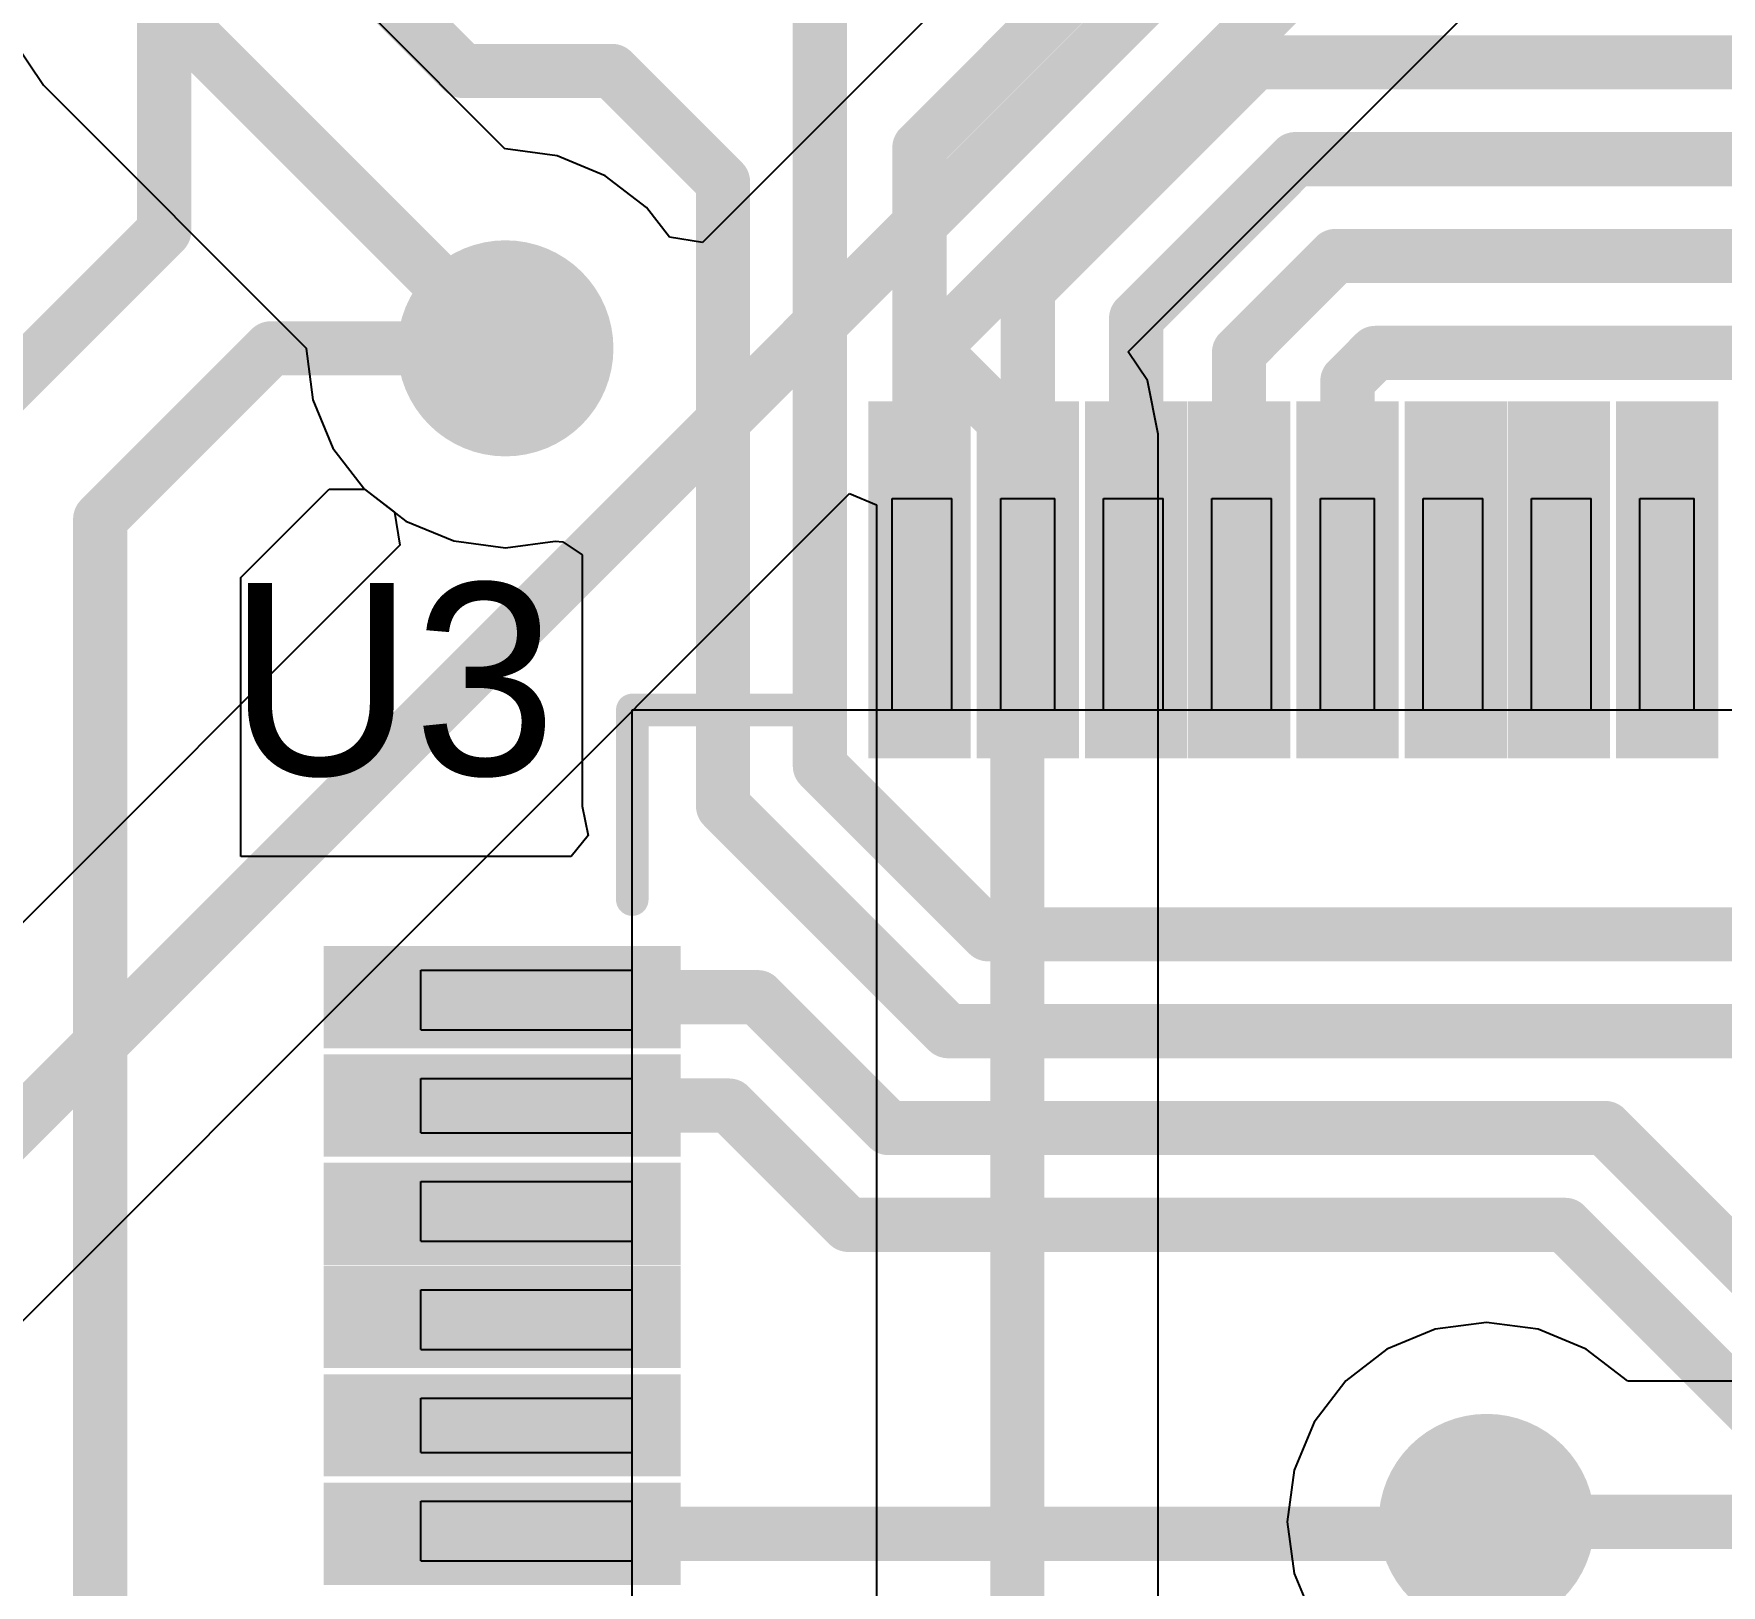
# Model space of a CAD drawing. Header units: millimetres. Extents: x 12 to 126, y 25 to 105.
# Drawn here: x 34.69 to 42.6, y 83.4 to 90.67 of the extents above; entities that cross this region are included whole.
import ezdxf

# ---------------------------------------------------------------- set-up
doc = ezdxf.new("R2010")
doc.units = ezdxf.units.MM
for name, color, linetype in [('BottomLayer', 5, 'Continuous'), ('BottomSolder', 6, 'Continuous'), ('Mechanical13', 56, 'Continuous'), ('MultiLayer', 9, 'Continuous'), ('TopLayer', 1, 'Continuous'), ('TopOverlay', 2, 'Continuous'), ('TopPaste', 8, 'Continuous'), ('TopSolder', 216, 'Continuous'), ('ViaHoleLayer', 16, 'Continuous')]:
    doc.layers.add(name, color=color, linetype=linetype)

# ---------------------------------------------------------------- blocks, each defined once
blk = doc.blocks.new('QFP50P1200X1200X160_64N_99')
at = {"layer": 'Mechanical13'}
for points in [[(1.1176, 6.096), (1.1176, 5.1054)], [(1.1176, 6.096), (1.397, 6.096)], [(1.1176, 6.096), (1.1176, 5.1054)], [(1.1176, 6.096), (1.397, 6.096)], [(1.397, 6.096), (1.397, 5.1054)], [(1.397, 6.096), (1.397, 5.1054)], [(1.6256, 6.096), (1.6256, 5.1054)], [(1.6256, 6.096), (1.8796, 6.096)], [(1.6256, 6.096), (1.6256, 5.1054)], [(1.6256, 6.096), (1.8796, 6.096)], [(1.8796, 6.096), (1.8796, 5.1054)], [(1.8796, 6.096), (1.8796, 5.1054)], [(2.1082, 6.096), (2.1082, 5.1054)], [(2.1082, 6.096), (2.3876, 6.096)], [(2.1082, 6.096), (2.1082, 5.1054)], [(2.1082, 6.096), (2.3876, 6.096)], [(2.3876, 6.096), (2.3876, 5.1054)], [(2.3876, 6.096), (2.3876, 5.1054)], [(2.6162, 6.096), (2.6162, 5.1054)], [(2.6162, 6.096), (2.8956, 6.096)], [(2.6162, 6.096), (2.6162, 5.1054)], [(2.6162, 6.096), (2.8956, 6.096)], [(2.8956, 6.096), (2.8956, 5.1054)], [(2.8956, 6.096), (2.8956, 5.1054)], [(3.1242, 6.096), (3.1242, 5.1054)], [(3.1242, 6.096), (3.3782, 6.096)], [(3.1242, 6.096), (3.1242, 5.1054)], [(3.1242, 6.096), (3.3782, 6.096)], [(3.3782, 6.096), (3.3782, 5.1054)], [(3.3782, 6.096), (3.3782, 5.1054)], [(3.6068, 6.096), (3.6068, 5.1054)], [(3.6068, 6.096), (3.8862, 6.096)], [(3.6068, 6.096), (3.6068, 5.1054)], [(3.6068, 6.096), (3.8862, 6.096)], [(3.8862, 6.096), (3.8862, 5.1054)], [(3.8862, 6.096), (3.8862, 5.1054)], [(-5.1054, 5.1054), (5.1054, 5.1054)], [(-5.1054, 5.1054), (5.1054, 5.1054)], [(1.1176, 5.1054), (1.397, 5.1054)], [(1.1176, 5.1054), (1.397, 5.1054)], [(1.6256, 5.1054), (1.8796, 5.1054)], [(1.6256, 5.1054), (1.8796, 5.1054)], [(2.1082, 5.1054), (2.3876, 5.1054)], [(2.1082, 5.1054), (2.3876, 5.1054)], [(2.6162, 5.1054), (2.8956, 5.1054)], [(2.6162, 5.1054), (2.8956, 5.1054)], [(3.1242, 5.1054), (3.3782, 5.1054)], [(3.1242, 5.1054), (3.3782, 5.1054)], [(3.6068, 5.1054), (3.8862, 5.1054)], [(3.6068, 5.1054), (3.8862, 5.1054)], [(5.1054, 5.1054), (5.1054, -5.1054)], [(5.1054, 5.1054), (5.1054, -5.1054)], [(5.1054, 3.8862), (6.096, 3.8862)], [(5.1054, 3.8862), (5.1054, 3.6068)], [(5.1054, 3.8862), (6.096, 3.8862)], [(5.1054, 3.8862), (5.1054, 3.6068)], [(6.096, 3.8862), (6.096, 3.6068)], [(6.096, 3.8862), (6.096, 3.6068)], [(5.1054, 3.6068), (6.096, 3.6068)], [(5.1054, 3.6068), (6.096, 3.6068)], [(5.1054, 3.3782), (6.096, 3.3782)], [(5.1054, 3.3782), (5.1054, 3.1242)], [(5.1054, 3.3782), (6.096, 3.3782)], [(5.1054, 3.3782), (5.1054, 3.1242)], [(6.096, 3.3782), (6.096, 3.1242)], [(6.096, 3.3782), (6.096, 3.1242)], [(5.1054, 3.1242), (6.096, 3.1242)], [(5.1054, 3.1242), (6.096, 3.1242)], [(5.1054, 2.8956), (6.096, 2.8956)], [(5.1054, 2.8956), (5.1054, 2.6162)], [(5.1054, 2.8956), (6.096, 2.8956)], [(5.1054, 2.8956), (5.1054, 2.6162)], [(6.096, 2.8956), (6.096, 2.6162)], [(6.096, 2.8956), (6.096, 2.6162)], [(5.1054, 2.6162), (6.096, 2.6162)], [(5.1054, 2.6162), (6.096, 2.6162)], [(5.1054, 2.3876), (6.096, 2.3876)], [(5.1054, 2.3876), (5.1054, 2.1082)], [(5.1054, 2.3876), (6.096, 2.3876)], [(5.1054, 2.3876), (5.1054, 2.1082)], [(6.096, 2.3876), (6.096, 2.1082)], [(6.096, 2.3876), (6.096, 2.1082)], [(5.1054, 2.1082), (6.096, 2.1082)], [(5.1054, 2.1082), (6.096, 2.1082)], [(5.1054, 1.8796), (6.096, 1.8796)], [(5.1054, 1.8796), (5.1054, 1.6256)], [(5.1054, 1.8796), (6.096, 1.8796)], [(5.1054, 1.8796), (5.1054, 1.6256)], [(6.096, 1.8796), (6.096, 1.6256)], [(6.096, 1.8796), (6.096, 1.6256)], [(5.1054, 1.6256), (6.096, 1.6256)], [(5.1054, 1.6256), (6.096, 1.6256)], [(5.1054, 1.397), (6.096, 1.397)], [(5.1054, 1.397), (5.1054, 1.1176)], [(5.1054, 1.397), (6.096, 1.397)], [(5.1054, 1.397), (5.1054, 1.1176)], [(6.096, 1.397), (6.096, 1.1176)], [(6.096, 1.397), (6.096, 1.1176)], [(5.1054, 1.1176), (6.096, 1.1176)], [(5.1054, 1.1176), (6.096, 1.1176)], [(5.1054, 0.889), (6.096, 0.889)], [(5.1054, 0.889), (5.1054, 0.6096)], [(5.1054, 0.889), (6.096, 0.889)], [(5.1054, 0.889), (5.1054, 0.6096)], [(6.096, 0.889), (6.096, 0.6096)], [(6.096, 0.889), (6.096, 0.6096)], [(5.1054, 0.6096), (6.096, 0.6096)], [(5.1054, 0.6096), (6.096, 0.6096)], [(5.1054, 0.381), (6.096, 0.381)], [(5.1054, 0.381), (5.1054, 0.127)], [(5.1054, 0.381), (6.096, 0.381)], [(5.1054, 0.381), (5.1054, 0.127)], [(6.096, 0.381), (6.096, 0.127)], [(6.096, 0.381), (6.096, 0.127)], [(5.1054, 0.127), (6.096, 0.127)], [(5.1054, 0.127), (6.096, 0.127)]]:
    blk.add_lwpolyline(points, dxfattribs=at)
for points in [[(1.1176, 6.096, 1), (1.1176, 6.096, 1)], [(1.1176, 6.096, 1), (1.1176, 6.096, 1)], [(1.1176, 6.096, 1), (1.1176, 6.096, 1)], [(1.1176, 6.096, 1), (1.1176, 6.096, 1)], [(1.397, 6.096, 1), (1.397, 6.096, 1)], [(1.397, 6.096, 1), (1.397, 6.096, 1)], [(1.397, 6.096, 1), (1.397, 6.096, 1)], [(1.397, 6.096, 1), (1.397, 6.096, 1)], [(1.6256, 6.096, 1), (1.6256, 6.096, 1)], [(1.6256, 6.096, 1), (1.6256, 6.096, 1)], [(1.6256, 6.096, 1), (1.6256, 6.096, 1)], [(1.6256, 6.096, 1), (1.6256, 6.096, 1)], [(1.8796, 6.096, 1), (1.8796, 6.096, 1)], [(1.8796, 6.096, 1), (1.8796, 6.096, 1)], [(1.8796, 6.096, 1), (1.8796, 6.096, 1)], [(1.8796, 6.096, 1), (1.8796, 6.096, 1)], [(2.1082, 6.096, 1), (2.1082, 6.096, 1)], [(2.1082, 6.096, 1), (2.1082, 6.096, 1)], [(2.1082, 6.096, 1), (2.1082, 6.096, 1)], [(2.1082, 6.096, 1), (2.1082, 6.096, 1)], [(2.3876, 6.096, 1), (2.3876, 6.096, 1)], [(2.3876, 6.096, 1), (2.3876, 6.096, 1)], [(2.3876, 6.096, 1), (2.3876, 6.096, 1)], [(2.3876, 6.096, 1), (2.3876, 6.096, 1)], [(2.6162, 6.096, 1), (2.6162, 6.096, 1)], [(2.6162, 6.096, 1), (2.6162, 6.096, 1)], [(2.6162, 6.096, 1), (2.6162, 6.096, 1)], [(2.6162, 6.096, 1), (2.6162, 6.096, 1)], [(2.8956, 6.096, 1), (2.8956, 6.096, 1)], [(2.8956, 6.096, 1), (2.8956, 6.096, 1)], [(2.8956, 6.096, 1), (2.8956, 6.096, 1)], [(2.8956, 6.096, 1), (2.8956, 6.096, 1)], [(3.1242, 6.096, 1), (3.1242, 6.096, 1)], [(3.1242, 6.096, 1), (3.1242, 6.096, 1)], [(3.1242, 6.096, 1), (3.1242, 6.096, 1)], [(3.1242, 6.096, 1), (3.1242, 6.096, 1)], [(3.3782, 6.096, 1), (3.3782, 6.096, 1)], [(3.3782, 6.096, 1), (3.3782, 6.096, 1)], [(3.3782, 6.096, 1), (3.3782, 6.096, 1)], [(3.3782, 6.096, 1), (3.3782, 6.096, 1)], [(3.6068, 6.096, 1), (3.6068, 6.096, 1)], [(3.6068, 6.096, 1), (3.6068, 6.096, 1)], [(3.6068, 6.096, 1), (3.6068, 6.096, 1)], [(3.6068, 6.096, 1), (3.6068, 6.096, 1)], [(3.8862, 6.096, 1), (3.8862, 6.096, 1)], [(3.8862, 6.096, 1), (3.8862, 6.096, 1)], [(3.8862, 6.096, 1), (3.8862, 6.096, 1)], [(3.8862, 6.096, 1), (3.8862, 6.096, 1)], [(1.1176, 5.1054, 1), (1.1176, 5.1054, 1)], [(1.1176, 5.1054, 1), (1.1176, 5.1054, 1)], [(1.1176, 5.1054, 1), (1.1176, 5.1054, 1)], [(1.1176, 5.1054, 1), (1.1176, 5.1054, 1)], [(1.397, 5.1054, 1), (1.397, 5.1054, 1)], [(1.397, 5.1054, 1), (1.397, 5.1054, 1)], [(1.397, 5.1054, 1), (1.397, 5.1054, 1)], [(1.397, 5.1054, 1), (1.397, 5.1054, 1)], [(1.6256, 5.1054, 1), (1.6256, 5.1054, 1)], [(1.6256, 5.1054, 1), (1.6256, 5.1054, 1)], [(1.6256, 5.1054, 1), (1.6256, 5.1054, 1)], [(1.6256, 5.1054, 1), (1.6256, 5.1054, 1)], [(1.8796, 5.1054, 1), (1.8796, 5.1054, 1)], [(1.8796, 5.1054, 1), (1.8796, 5.1054, 1)], [(1.8796, 5.1054, 1), (1.8796, 5.1054, 1)], [(1.8796, 5.1054, 1), (1.8796, 5.1054, 1)], [(2.1082, 5.1054, 1), (2.1082, 5.1054, 1)], [(2.1082, 5.1054, 1), (2.1082, 5.1054, 1)], [(2.1082, 5.1054, 1), (2.1082, 5.1054, 1)], [(2.1082, 5.1054, 1), (2.1082, 5.1054, 1)], [(2.3876, 5.1054, 1), (2.3876, 5.1054, 1)], [(2.3876, 5.1054, 1), (2.3876, 5.1054, 1)], [(2.3876, 5.1054, 1), (2.3876, 5.1054, 1)], [(2.3876, 5.1054, 1), (2.3876, 5.1054, 1)], [(2.6162, 5.1054, 1), (2.6162, 5.1054, 1)], [(2.6162, 5.1054, 1), (2.6162, 5.1054, 1)], [(2.6162, 5.1054, 1), (2.6162, 5.1054, 1)], [(2.6162, 5.1054, 1), (2.6162, 5.1054, 1)], [(2.8956, 5.1054, 1), (2.8956, 5.1054, 1)], [(2.8956, 5.1054, 1), (2.8956, 5.1054, 1)], [(2.8956, 5.1054, 1), (2.8956, 5.1054, 1)], [(2.8956, 5.1054, 1), (2.8956, 5.1054, 1)], [(3.1242, 5.1054, 1), (3.1242, 5.1054, 1)], [(3.1242, 5.1054, 1), (3.1242, 5.1054, 1)], [(3.1242, 5.1054, 1), (3.1242, 5.1054, 1)], [(3.1242, 5.1054, 1), (3.1242, 5.1054, 1)], [(3.3782, 5.1054, 1), (3.3782, 5.1054, 1)], [(3.3782, 5.1054, 1), (3.3782, 5.1054, 1)], [(3.3782, 5.1054, 1), (3.3782, 5.1054, 1)], [(3.3782, 5.1054, 1), (3.3782, 5.1054, 1)], [(3.6068, 5.1054, 1), (3.6068, 5.1054, 1)], [(3.6068, 5.1054, 1), (3.6068, 5.1054, 1)], [(3.6068, 5.1054, 1), (3.6068, 5.1054, 1)], [(3.6068, 5.1054, 1), (3.6068, 5.1054, 1)], [(3.8862, 5.1054, 1), (3.8862, 5.1054, 1)], [(3.8862, 5.1054, 1), (3.8862, 5.1054, 1)], [(3.8862, 5.1054, 1), (3.8862, 5.1054, 1)], [(3.8862, 5.1054, 1), (3.8862, 5.1054, 1)], [(5.1054, 5.1054, 1), (5.1054, 5.1054, 1)], [(5.1054, 5.1054, 1), (5.1054, 5.1054, 1)], [(5.1054, 5.1054, 1), (5.1054, 5.1054, 1)], [(5.1054, 5.1054, 1), (5.1054, 5.1054, 1)], [(5.1054, 3.8862, 1), (5.1054, 3.8862, 1)], [(5.1054, 3.8862, 1), (5.1054, 3.8862, 1)], [(5.1054, 3.8862, 1), (5.1054, 3.8862, 1)], [(5.1054, 3.8862, 1), (5.1054, 3.8862, 1)], [(6.096, 3.8862, 1), (6.096, 3.8862, 1)], [(6.096, 3.8862, 1), (6.096, 3.8862, 1)], [(6.096, 3.8862, 1), (6.096, 3.8862, 1)], [(6.096, 3.8862, 1), (6.096, 3.8862, 1)], [(5.1054, 3.6068, 1), (5.1054, 3.6068, 1)], [(5.1054, 3.6068, 1), (5.1054, 3.6068, 1)], [(5.1054, 3.6068, 1), (5.1054, 3.6068, 1)], [(5.1054, 3.6068, 1), (5.1054, 3.6068, 1)], [(6.096, 3.6068, 1), (6.096, 3.6068, 1)], [(6.096, 3.6068, 1), (6.096, 3.6068, 1)], [(6.096, 3.6068, 1), (6.096, 3.6068, 1)], [(6.096, 3.6068, 1), (6.096, 3.6068, 1)], [(5.1054, 3.3782, 1), (5.1054, 3.3782, 1)], [(5.1054, 3.3782, 1), (5.1054, 3.3782, 1)], [(5.1054, 3.3782, 1), (5.1054, 3.3782, 1)], [(5.1054, 3.3782, 1), (5.1054, 3.3782, 1)], [(6.096, 3.3782, 1), (6.096, 3.3782, 1)], [(6.096, 3.3782, 1), (6.096, 3.3782, 1)], [(6.096, 3.3782, 1), (6.096, 3.3782, 1)], [(6.096, 3.3782, 1), (6.096, 3.3782, 1)], [(5.1054, 3.1242, 1), (5.1054, 3.1242, 1)], [(5.1054, 3.1242, 1), (5.1054, 3.1242, 1)], [(5.1054, 3.1242, 1), (5.1054, 3.1242, 1)], [(5.1054, 3.1242, 1), (5.1054, 3.1242, 1)], [(6.096, 3.1242, 1), (6.096, 3.1242, 1)], [(6.096, 3.1242, 1), (6.096, 3.1242, 1)], [(6.096, 3.1242, 1), (6.096, 3.1242, 1)], [(6.096, 3.1242, 1), (6.096, 3.1242, 1)], [(5.1054, 2.8956, 1), (5.1054, 2.8956, 1)], [(5.1054, 2.8956, 1), (5.1054, 2.8956, 1)], [(5.1054, 2.8956, 1), (5.1054, 2.8956, 1)], [(5.1054, 2.8956, 1), (5.1054, 2.8956, 1)], [(6.096, 2.8956, 1), (6.096, 2.8956, 1)], [(6.096, 2.8956, 1), (6.096, 2.8956, 1)], [(6.096, 2.8956, 1), (6.096, 2.8956, 1)], [(6.096, 2.8956, 1), (6.096, 2.8956, 1)], [(5.1054, 2.6162, 1), (5.1054, 2.6162, 1)], [(5.1054, 2.6162, 1), (5.1054, 2.6162, 1)], [(5.1054, 2.6162, 1), (5.1054, 2.6162, 1)], [(5.1054, 2.6162, 1), (5.1054, 2.6162, 1)], [(6.096, 2.6162, 1), (6.096, 2.6162, 1)], [(6.096, 2.6162, 1), (6.096, 2.6162, 1)], [(6.096, 2.6162, 1), (6.096, 2.6162, 1)], [(6.096, 2.6162, 1), (6.096, 2.6162, 1)], [(5.1054, 2.3876, 1), (5.1054, 2.3876, 1)], [(5.1054, 2.3876, 1), (5.1054, 2.3876, 1)], [(5.1054, 2.3876, 1), (5.1054, 2.3876, 1)], [(5.1054, 2.3876, 1), (5.1054, 2.3876, 1)], [(6.096, 2.3876, 1), (6.096, 2.3876, 1)], [(6.096, 2.3876, 1), (6.096, 2.3876, 1)], [(6.096, 2.3876, 1), (6.096, 2.3876, 1)], [(6.096, 2.3876, 1), (6.096, 2.3876, 1)], [(5.1054, 2.1082, 1), (5.1054, 2.1082, 1)], [(5.1054, 2.1082, 1), (5.1054, 2.1082, 1)], [(5.1054, 2.1082, 1), (5.1054, 2.1082, 1)], [(5.1054, 2.1082, 1), (5.1054, 2.1082, 1)], [(6.096, 2.1082, 1), (6.096, 2.1082, 1)], [(6.096, 2.1082, 1), (6.096, 2.1082, 1)], [(6.096, 2.1082, 1), (6.096, 2.1082, 1)], [(6.096, 2.1082, 1), (6.096, 2.1082, 1)], [(5.1054, 1.8796, 1), (5.1054, 1.8796, 1)], [(5.1054, 1.8796, 1), (5.1054, 1.8796, 1)], [(5.1054, 1.8796, 1), (5.1054, 1.8796, 1)], [(5.1054, 1.8796, 1), (5.1054, 1.8796, 1)], [(6.096, 1.8796, 1), (6.096, 1.8796, 1)], [(6.096, 1.8796, 1), (6.096, 1.8796, 1)], [(6.096, 1.8796, 1), (6.096, 1.8796, 1)], [(6.096, 1.8796, 1), (6.096, 1.8796, 1)], [(5.1054, 1.6256, 1), (5.1054, 1.6256, 1)], [(5.1054, 1.6256, 1), (5.1054, 1.6256, 1)], [(5.1054, 1.6256, 1), (5.1054, 1.6256, 1)], [(5.1054, 1.6256, 1), (5.1054, 1.6256, 1)], [(6.096, 1.6256, 1), (6.096, 1.6256, 1)], [(6.096, 1.6256, 1), (6.096, 1.6256, 1)], [(6.096, 1.6256, 1), (6.096, 1.6256, 1)], [(6.096, 1.6256, 1), (6.096, 1.6256, 1)], [(5.1054, 1.397, 1), (5.1054, 1.397, 1)], [(5.1054, 1.397, 1), (5.1054, 1.397, 1)], [(5.1054, 1.397, 1), (5.1054, 1.397, 1)], [(5.1054, 1.397, 1), (5.1054, 1.397, 1)], [(6.096, 1.397, 1), (6.096, 1.397, 1)], [(6.096, 1.397, 1), (6.096, 1.397, 1)], [(6.096, 1.397, 1), (6.096, 1.397, 1)], [(6.096, 1.397, 1), (6.096, 1.397, 1)], [(5.1054, 1.1176, 1), (5.1054, 1.1176, 1)], [(5.1054, 1.1176, 1), (5.1054, 1.1176, 1)], [(5.1054, 1.1176, 1), (5.1054, 1.1176, 1)], [(5.1054, 1.1176, 1), (5.1054, 1.1176, 1)], [(6.096, 1.1176, 1), (6.096, 1.1176, 1)], [(6.096, 1.1176, 1), (6.096, 1.1176, 1)], [(6.096, 1.1176, 1), (6.096, 1.1176, 1)], [(6.096, 1.1176, 1), (6.096, 1.1176, 1)], [(5.1054, 0.889, 1), (5.1054, 0.889, 1)], [(5.1054, 0.889, 1), (5.1054, 0.889, 1)], [(5.1054, 0.889, 1), (5.1054, 0.889, 1)], [(5.1054, 0.889, 1), (5.1054, 0.889, 1)], [(6.096, 0.889, 1), (6.096, 0.889, 1)], [(6.096, 0.889, 1), (6.096, 0.889, 1)], [(6.096, 0.889, 1), (6.096, 0.889, 1)], [(6.096, 0.889, 1), (6.096, 0.889, 1)], [(5.1054, 0.6096, 1), (5.1054, 0.6096, 1)], [(5.1054, 0.6096, 1), (5.1054, 0.6096, 1)], [(5.1054, 0.6096, 1), (5.1054, 0.6096, 1)], [(5.1054, 0.6096, 1), (5.1054, 0.6096, 1)], [(6.096, 0.6096, 1), (6.096, 0.6096, 1)], [(6.096, 0.6096, 1), (6.096, 0.6096, 1)], [(6.096, 0.6096, 1), (6.096, 0.6096, 1)], [(6.096, 0.6096, 1), (6.096, 0.6096, 1)], [(5.1054, 0.381, 1), (5.1054, 0.381, 1)], [(5.1054, 0.381, 1), (5.1054, 0.381, 1)], [(5.1054, 0.381, 1), (5.1054, 0.381, 1)], [(5.1054, 0.381, 1), (5.1054, 0.381, 1)], [(6.096, 0.381, 1), (6.096, 0.381, 1)], [(6.096, 0.381, 1), (6.096, 0.381, 1)], [(6.096, 0.381, 1), (6.096, 0.381, 1)], [(6.096, 0.381, 1), (6.096, 0.381, 1)], [(5.1054, 0.127, 1), (5.1054, 0.127, 1)], [(5.1054, 0.127, 1), (5.1054, 0.127, 1)], [(5.1054, 0.127, 1), (5.1054, 0.127, 1)], [(5.1054, 0.127, 1), (5.1054, 0.127, 1)], [(6.096, 0.127, 1), (6.096, 0.127, 1)], [(6.096, 0.127, 1), (6.096, 0.127, 1)], [(6.096, 0.127, 1), (6.096, 0.127, 1)], [(6.096, 0.127, 1), (6.096, 0.127, 1)]]:
    blk.add_lwpolyline(points, format="xyb", close=True, dxfattribs=at)
at = {"layer": 'TopLayer'}
for points in [[(1.3843, 6.4516), (1.1049, 6.4516), (1.3843, 4.9784), (1.1049, 4.9784)], [(1.8923, 6.4516), (1.6129, 6.4516), (1.8923, 4.9784), (1.6129, 4.9784)], [(2.4003, 6.4516), (2.1209, 6.4516), (2.4003, 4.9784), (2.1209, 4.9784)], [(2.8829, 6.4516), (2.6035, 6.4516), (2.8829, 4.9784), (2.6035, 4.9784)], [(3.3909, 6.4516), (3.1115, 6.4516), (3.3909, 4.9784), (3.1115, 4.9784)], [(3.8989, 6.4516), (3.6195, 6.4516), (3.8989, 4.9784), (3.6195, 4.9784)], [(4.9784, 3.8989), (4.9784, 3.6195), (6.4516, 3.8989), (6.4516, 3.6195)], [(4.9784, 3.3909), (4.9784, 3.1115), (6.4516, 3.3909), (6.4516, 3.1115)], [(4.9784, 2.8829), (4.9784, 2.6035), (6.4516, 2.8829), (6.4516, 2.6035)], [(4.9784, 2.4003), (4.9784, 2.1209), (6.4516, 2.4003), (6.4516, 2.1209)], [(4.9784, 1.8923), (4.9784, 1.6129), (6.4516, 1.8923), (6.4516, 1.6129)], [(4.9784, 1.3843), (4.9784, 1.1049), (6.4516, 1.3843), (6.4516, 1.1049)], [(4.9784, 0.9017), (4.9784, 0.6223), (6.4516, 0.9017), (6.4516, 0.6223)], [(4.9784, 0.3937), (4.9784, 0.1143), (6.4516, 0.3937), (6.4516, 0.1143)]]:
    blk.add_solid(points, dxfattribs=at)
at = {"layer": 'TopOverlay', "const_width": 0.1524}
for points in [[(4.2164, 5.1054), (5.1054, 5.1054)], [(5.1054, 5.1054), (5.1054, 4.2164)]]:
    blk.add_lwpolyline(points, dxfattribs=at)
at = {"layer": 'TopOverlay', "const_width": 0.0762}
for points in [[(4.1783, 5.1054, 1), (4.2545, 5.1054, 1)], [(5.0673, 5.1054, 1), (5.1435, 5.1054, 1)], [(5.0673, 5.1054, 1), (5.1435, 5.1054, 1)], [(5.0673, 4.2164, 1), (5.1435, 4.2164, 1)]]:
    blk.add_lwpolyline(points, format="xyb", close=True, dxfattribs=at)
at = {"layer": 'TopPaste'}
for points in [[(1.3843, 6.4516), (1.1049, 6.4516), (1.3843, 4.9784), (1.1049, 4.9784)], [(1.8923, 6.4516), (1.6129, 6.4516), (1.8923, 4.9784), (1.6129, 4.9784)], [(2.4003, 6.4516), (2.1209, 6.4516), (2.4003, 4.9784), (2.1209, 4.9784)], [(2.8829, 6.4516), (2.6035, 6.4516), (2.8829, 4.9784), (2.6035, 4.9784)], [(3.3909, 6.4516), (3.1115, 6.4516), (3.3909, 4.9784), (3.1115, 4.9784)], [(3.8989, 6.4516), (3.6195, 6.4516), (3.8989, 4.9784), (3.6195, 4.9784)], [(4.9784, 3.8989), (4.9784, 3.6195), (6.4516, 3.8989), (6.4516, 3.6195)], [(4.9784, 3.3909), (4.9784, 3.1115), (6.4516, 3.3909), (6.4516, 3.1115)], [(4.9784, 2.8829), (4.9784, 2.6035), (6.4516, 2.8829), (6.4516, 2.6035)], [(4.9784, 2.4003), (4.9784, 2.1209), (6.4516, 2.4003), (6.4516, 2.1209)], [(4.9784, 1.8923), (4.9784, 1.6129), (6.4516, 1.8923), (6.4516, 1.6129)], [(4.9784, 1.3843), (4.9784, 1.1049), (6.4516, 1.3843), (6.4516, 1.1049)], [(4.9784, 0.9017), (4.9784, 0.6223), (6.4516, 0.9017), (6.4516, 0.6223)], [(4.9784, 0.3937), (4.9784, 0.1143), (6.4516, 0.3937), (6.4516, 0.1143)]]:
    blk.add_solid(points, dxfattribs=at)
at = {"layer": 'TopSolder'}
for points in [[(1.4843, 6.5516), (1.0049, 6.5516), (1.4843, 4.8784), (1.0049, 4.8784)], [(1.9923, 6.5516), (1.5129, 6.5516), (1.9923, 4.8784), (1.5129, 4.8784)], [(2.5003, 6.5516), (2.0209, 6.5516), (2.5003, 4.8784), (2.0209, 4.8784)], [(2.9829, 6.5516), (2.5035, 6.5516), (2.9829, 4.8784), (2.5035, 4.8784)], [(3.4909, 6.5516), (3.0115, 6.5516), (3.4909, 4.8784), (3.0115, 4.8784)], [(3.9989, 6.5516), (3.5195, 6.5516), (3.9989, 4.8784), (3.5195, 4.8784)], [(4.8784, 3.9989), (4.8784, 3.5195), (6.5516, 3.9989), (6.5516, 3.5195)], [(4.8784, 3.4909), (4.8784, 3.0115), (6.5516, 3.4909), (6.5516, 3.0115)], [(4.8784, 2.9829), (4.8784, 2.5035), (6.5516, 2.9829), (6.5516, 2.5035)], [(4.8784, 2.5003), (4.8784, 2.0209), (6.5516, 2.5003), (6.5516, 2.0209)], [(4.8784, 1.9923), (4.8784, 1.5129), (6.5516, 1.9923), (6.5516, 1.5129)], [(4.8784, 1.4843), (4.8784, 1.0049), (6.5516, 1.4843), (6.5516, 1.0049)], [(4.8784, 1.0017), (4.8784, 0.5223), (6.5516, 1.0017), (6.5516, 0.5223)], [(4.8784, 0.4937), (4.8784, 0.0143), (6.5516, 0.4937), (6.5516, 0.0143)]]:
    blk.add_solid(points, dxfattribs=at)

msp = doc.modelspace()

# ---------------------------------------------------------------- linework, layer by layer
at = {"layer": 'BottomLayer'}
for p, q in [((39.8197, 89.1843), (41.4677, 90.8323)), ((36.8987, 90.1342), (36.2847, 90.7482)), ((38.8906, 90.763), (37.8231, 89.6955)), ((34.5905, 90.6476), (34.7335, 90.4335)), ((34.7335, 90.4335), (35.9658, 89.2013)), ((36.9, 90.1344), (36.8987, 90.1342)), ((37.1418, 90.1026), (36.9, 90.1344)), ((37.3672, 90.0092), (37.1418, 90.1026)), ((37.5607, 89.8607), (37.3672, 90.0092)), ((37.6684, 89.7204), (37.5607, 89.8607)), ((37.8231, 89.6955), (37.6684, 89.7204)), ((35.9658, 89.2013), (35.9656, 89.2)), ((35.9656, 89.2), (35.9974, 88.9582)), ((39.9095, 89.0499), (39.8197, 89.1843)), ((39.9597, 88.7975), (39.9095, 89.0499)), ((35.9974, 88.9582), (36.0908, 88.7328)), ((39.9597, 81.3008), (39.9597, 88.7975)), ((36.0908, 88.7328), (36.2393, 88.5393)), ((36.2393, 88.5393), (36.3796, 88.4316)), ((33.4269, 83.4335), (38.5133, 88.5199)), ((38.5133, 88.5199), (38.6403, 88.4673)), ((38.6403, 88.4673), (38.6403, 81.2615)), ((36.3796, 88.4316), (36.4045, 88.2769)), ((36.4045, 88.2769), (32.6872, 84.5597)), ((41.2582, 84.6026), (41.0328, 84.5092)), ((41.5, 84.6344), (41.2582, 84.6026)), ((41.7418, 84.6026), (41.5, 84.6344)), ((41.9672, 84.5092), (41.7418, 84.6026)), ((41.0328, 84.5092), (40.8393, 84.3607)), ((42.1607, 84.3607), (41.9672, 84.5092)), ((40.8393, 84.3607), (40.6908, 84.1672)), ((42.1615, 84.3597), (42.1607, 84.3607)), ((43.3188, 84.3597), (42.1615, 84.3597)), ((40.6908, 84.1672), (40.5974, 83.9418)), ((40.5974, 83.9418), (40.5656, 83.7)), ((40.5656, 83.7), (40.5974, 83.4582)), ((40.5974, 83.4582), (40.6908, 83.2328))]:
    msp.add_line(p, q, dxfattribs=at)
at = {"layer": 'BottomLayer', "const_width": 0.254}
for points in [[(38.9, 89.1975), (41.0013, 91.2987)], [(32.9605, 83.9), (40.2605, 91.2)], [(35.2, 90.9), (36.9, 89.2)], [(38.9, 89.1975), (39.3, 88.7975)], [(39.3, 80.6), (39.3, 88.7975)], [(41.5, 83.7), (43.7605, 83.7)]]:
    msp.add_lwpolyline(points, dxfattribs=at)
at = {"layer": 'BottomLayer'}
for points, const_width in [([(36.6968, 89.2, 1), (37.1032, 89.2, 1)], 0.4064), ([(36.8365, 89.2, 1), (36.9635, 89.2, 1)], 0.127), ([(38.8365, 89.1975, 1), (38.9635, 89.1975, 1)], 0.127), ([(38.8365, 89.1975, 1), (38.9635, 89.1975, 1)], 0.127), ([(39.2365, 88.7975, 1), (39.3635, 88.7975, 1)], 0.127), ([(39.2365, 88.7975, 1), (39.3635, 88.7975, 1)], 0.127), ([(41.2968, 83.7, 1), (41.7032, 83.7, 1)], 0.4064), ([(41.4365, 83.7, 1), (41.5635, 83.7, 1)], 0.127)]:
    msp.add_lwpolyline(points, format="xyb", close=True, dxfattribs=dict(at, const_width=const_width))
at = {"layer": 'BottomSolder', "const_width": 0.5064}
for points in [[(36.6468, 89.2, 1), (37.1532, 89.2, 1)], [(41.2468, 83.7, 1), (41.7532, 83.7, 1)]]:
    msp.add_lwpolyline(points, format="xyb", close=True, dxfattribs=at)
at = {"layer": 'MultiLayer', "const_width": 0.4064}
for points in [[(36.6968, 89.2, 1), (37.1032, 89.2, 1)], [(41.2968, 83.7, 1), (41.7032, 83.7, 1)]]:
    msp.add_lwpolyline(points, format="xyb", close=True, dxfattribs=at)
at = {"layer": 'TopLayer'}
for p, q in [((35.6597, 88.1268), (36.0732, 88.5403)), ((36.0732, 88.5403), (36.2385, 88.5403)), ((36.2385, 88.5403), (36.2393, 88.5393)), ((36.2393, 88.5393), (36.4328, 88.3908)), ((36.4328, 88.3908), (36.6582, 88.2974)), ((36.6582, 88.2974), (36.9, 88.2656)), ((36.9, 88.2656), (37.1334, 88.2963)), ((37.1334, 88.2963), (37.1685, 88.2937)), ((37.1685, 88.2937), (37.2604, 88.2323)), ((37.2604, 88.2323), (37.2604, 87.0549)), ((35.6597, 86.8189), (35.6597, 88.1268)), ((37.2604, 87.0549), (37.2604, 87.0549)), ((37.2604, 87.0549), (37.2879, 86.9171)), ((37.2879, 86.9171), (37.2073, 86.8189)), ((37.2073, 86.8189), (35.6597, 86.8189))]:
    msp.add_line(p, q, dxfattribs=at)
at = {"layer": 'TopLayer', "const_width": 0.254}
for points in [[(38.3741, 87.2429), (38.3741, 91.6741)], [(35.3, 89.75), (35.3, 91.2086)], [(38.8408, 90.1408), (39.6946, 90.9946)], [(36.3, 90.9), (36.7, 90.5)], [(39.3488, 89.475), (40.4144, 90.5406)], [(40.4144, 90.5406), (52.2554, 90.5406)], [(36.7, 90.5), (37.4, 90.5)], [(37.4, 90.5), (37.9201, 89.9799)], [(38.8408, 88.115), (38.8408, 90.1408)], [(39.8568, 89.3409), (40.6025, 90.0866)], [(40.6025, 90.0866), (52.4434, 90.0866)], [(37.9201, 87.0549), (37.9201, 89.9799)], [(33.8, 88.25), (35.3, 89.75)], [(40.3394, 89.1815), (40.7905, 89.6326)], [(40.7905, 89.6326), (52.4758, 89.6326)], [(39.3488, 88.115), (39.3488, 89.475)], [(39.8568, 88.115), (39.8568, 89.3409)], [(35, 88.4), (35.8, 89.2)], [(35.8, 89.2), (36.9, 89.2)], [(40.3394, 88.115), (40.3394, 89.1815)], [(40.8474, 89.0474), (40.9786, 89.1786)], [(40.9786, 89.1786), (51.8676, 89.1786)], [(40.8474, 88.115), (40.8474, 89.0474)], [(35, 82.504), (35, 88.4)], [(38.8408, 88.115), (38.854, 88.1282)], [(38.3741, 87.2429), (39.1631, 86.454)], [(37.9201, 87.0549), (38.975, 86)], [(39.1631, 86.454), (44.8219, 86.454)], [(37.5, 86.1592), (38.0829, 86.1592)], [(38.0829, 86.1592), (38.696, 85.546)], [(38.975, 86), (45.0099, 86)], [(36.885, 85.6512), (37.9488, 85.6512)], [(37.9488, 85.6512), (38.508, 85.092)], [(38.696, 85.546), (42.0565, 85.546)], [(42.0565, 85.546), (44.4581, 83.1444)], [(38.508, 85.092), (41.8685, 85.092)], [(41.8685, 85.092), (44.0041, 82.9564)], [(41.4446, 83.6446), (41.5, 83.7)], [(36.885, 83.6446), (41.4446, 83.6446)]]:
    msp.add_lwpolyline(points, dxfattribs=at)
at = {"layer": 'TopLayer'}
for points, const_width in [([(40.3509, 90.5406, 1), (40.4779, 90.5406, 1)], 0.127), ([(40.3509, 90.5406, 1), (40.4779, 90.5406, 1)], 0.127), ([(36.6365, 90.5, 1), (36.7635, 90.5, 1)], 0.127), ([(36.6365, 90.5, 1), (36.7635, 90.5, 1)], 0.127), ([(37.3365, 90.5, 1), (37.4635, 90.5, 1)], 0.127), ([(37.3365, 90.5, 1), (37.4635, 90.5, 1)], 0.127), ([(38.7773, 90.1408, 1), (38.9043, 90.1408, 1)], 0.127), ([(38.7773, 90.1408, 1), (38.9043, 90.1408, 1)], 0.127), ([(40.539, 90.0866, 1), (40.666, 90.0866, 1)], 0.127), ([(40.539, 90.0866, 1), (40.666, 90.0866, 1)], 0.127), ([(37.8566, 89.9799, 1), (37.9836, 89.9799, 1)], 0.127), ([(37.8566, 89.9799, 1), (37.9836, 89.9799, 1)], 0.127), ([(35.2365, 89.75, 1), (35.3635, 89.75, 1)], 0.127), ([(35.2365, 89.75, 1), (35.3635, 89.75, 1)], 0.127), ([(40.727, 89.6326, 1), (40.854, 89.6326, 1)], 0.127), ([(40.727, 89.6326, 1), (40.854, 89.6326, 1)], 0.127), ([(36.6968, 89.2, 1), (37.1032, 89.2, 1)], 0.4064), ([(39.2853, 89.475, 1), (39.4123, 89.475, 1)], 0.127), ([(39.2853, 89.475, 1), (39.4123, 89.475, 1)], 0.127), ([(39.7933, 89.3409, 1), (39.9203, 89.3409, 1)], 0.127), ([(39.7933, 89.3409, 1), (39.9203, 89.3409, 1)], 0.127), ([(35.7365, 89.2, 1), (35.8635, 89.2, 1)], 0.127), ([(35.7365, 89.2, 1), (35.8635, 89.2, 1)], 0.127), ([(36.8365, 89.2, 1), (36.9635, 89.2, 1)], 0.127), ([(40.2759, 89.1815, 1), (40.4029, 89.1815, 1)], 0.127), ([(40.2759, 89.1815, 1), (40.4029, 89.1815, 1)], 0.127), ([(40.9151, 89.1786, 1), (41.0421, 89.1786, 1)], 0.127), ([(40.9151, 89.1786, 1), (41.0421, 89.1786, 1)], 0.127), ([(40.7839, 89.0474, 1), (40.9109, 89.0474, 1)], 0.127), ([(40.7839, 89.0474, 1), (40.9109, 89.0474, 1)], 0.127), ([(34.9365, 88.4, 1), (35.0635, 88.4, 1)], 0.127), ([(34.9365, 88.4, 1), (35.0635, 88.4, 1)], 0.127), ([(38.7773, 88.115, 1), (38.9043, 88.115, 1)], 0.127), ([(38.7773, 88.115, 1), (38.9043, 88.115, 1)], 0.127), ([(38.7905, 88.1282, 1), (38.9175, 88.1282, 1)], 0.127), ([(39.2853, 88.115, 1), (39.4123, 88.115, 1)], 0.127), ([(39.7933, 88.115, 1), (39.9203, 88.115, 1)], 0.127), ([(40.2759, 88.115, 1), (40.4029, 88.115, 1)], 0.127), ([(40.7839, 88.115, 1), (40.9109, 88.115, 1)], 0.127), ([(38.3106, 87.2429, 1), (38.4376, 87.2429, 1)], 0.127), ([(38.3106, 87.2429, 1), (38.4376, 87.2429, 1)], 0.127), ([(37.8566, 87.0549, 1), (37.9836, 87.0549, 1)], 0.127), ([(37.8566, 87.0549, 1), (37.9836, 87.0549, 1)], 0.127), ([(39.0996, 86.454, 1), (39.2266, 86.454, 1)], 0.127), ([(39.0996, 86.454, 1), (39.2266, 86.454, 1)], 0.127), ([(37.4365, 86.1592, 1), (37.5635, 86.1592, 1)], 0.127), ([(38.0194, 86.1592, 1), (38.1464, 86.1592, 1)], 0.127), ([(38.0194, 86.1592, 1), (38.1464, 86.1592, 1)], 0.127), ([(38.9115, 86, 1), (39.0385, 86, 1)], 0.127), ([(38.9115, 86, 1), (39.0385, 86, 1)], 0.127), ([(36.8215, 85.6512, 1), (36.9485, 85.6512, 1)], 0.127), ([(37.8853, 85.6512, 1), (38.0123, 85.6512, 1)], 0.127), ([(37.8853, 85.6512, 1), (38.0123, 85.6512, 1)], 0.127), ([(38.6325, 85.546, 1), (38.7595, 85.546, 1)], 0.127), ([(38.6325, 85.546, 1), (38.7595, 85.546, 1)], 0.127), ([(41.993, 85.546, 1), (42.12, 85.546, 1)], 0.127), ([(41.993, 85.546, 1), (42.12, 85.546, 1)], 0.127), ([(38.4445, 85.092, 1), (38.5715, 85.092, 1)], 0.127), ([(38.4445, 85.092, 1), (38.5715, 85.092, 1)], 0.127), ([(41.805, 85.092, 1), (41.932, 85.092, 1)], 0.127), ([(41.805, 85.092, 1), (41.932, 85.092, 1)], 0.127), ([(41.2968, 83.7, 1), (41.7032, 83.7, 1)], 0.4064), ([(41.4365, 83.7, 1), (41.5635, 83.7, 1)], 0.127), ([(36.8215, 83.6446, 1), (36.9485, 83.6446, 1)], 0.127), ([(41.3811, 83.6446, 1), (41.5081, 83.6446, 1)], 0.127), ([(41.3811, 83.6446, 1), (41.5081, 83.6446, 1)], 0.127)]:
    msp.add_lwpolyline(points, format="xyb", close=True, dxfattribs=dict(at, const_width=const_width))
at = {"layer": 'TopSolder', "const_width": 0.5064}
for points in [[(36.6468, 89.2, 1), (37.1532, 89.2, 1)], [(41.2468, 83.7, 1), (41.7532, 83.7, 1)]]:
    msp.add_lwpolyline(points, format="xyb", close=True, dxfattribs=at)
at = {"layer": 'ViaHoleLayer', "const_width": 0.2032}
for points in [[(36.7984, 89.2, 1), (37.0016, 89.2, 1)], [(41.3984, 83.7, 1), (41.6016, 83.7, 1)]]:
    msp.add_lwpolyline(points, format="xyb", close=True, dxfattribs=at)

# ---------------------------------------------------------------- block references
at = {"rotation": 90}
msp.add_blockref('QFP50P1200X1200X160_64N_99', (42.6, 82.4), dxfattribs=at)

# ---------------------------------------------------------------- texts
at = {"layer": 'TopOverlay'}
msp.add_text('U3', height=0.9, dxfattribs=at).set_placement((35.6, 87.2))

doc.saveas('drawing.dxf')
